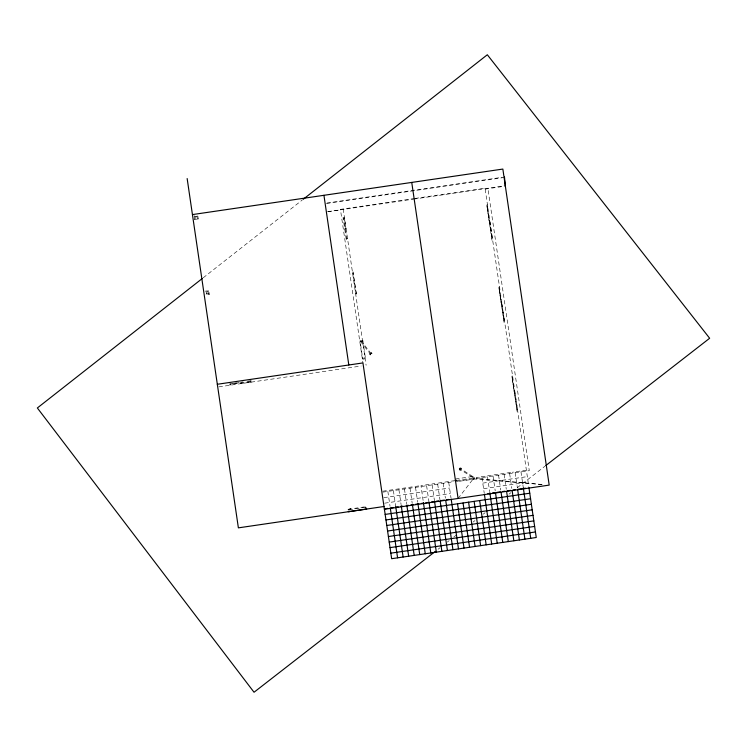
<?xml version="1.0" encoding="UTF-8"?>
<svg xmlns="http://www.w3.org/2000/svg" width="747" height="747" viewBox="0 0 747 747"><rect width="100%" height="100%" fill="white"/><g stroke="black" fill="none" stroke-linecap="round" stroke-linejoin="round"><path stroke-width="0.56" stroke-dasharray="3.73 2.8" d="M194.164 216.686L194.565 219.459L195.35 218.404L197.199 218.133L198.254 218.918L197.852 216.144M194.024 215.771L195.079 216.555L196.928 216.285L197.712 215.229M209.3 294.346L208.245 293.562L206.405 293.832L205.612 294.888L209.3 294.346L208.758 290.658L205.07 291.199M208.245 293.562L207.974 291.713L208.758 290.658M458.088 498.464L473.243 478.874L473.103 477.959L455.922 480.47M203.231 277.772L302.199 200.075M438.125 549.222L439.964 547.784M447.322 542.07L449.171 540.641M453.765 537.065L456.529 534.917M473.094 522.041L474.943 520.612M483.225 514.179L485.064 512.75M508.996 494.159L510.836 492.721M517.279 487.716L544.89 466.268M194.565 219.459L198.254 218.918M327.055 202.979L502.171 177.3M326.364 203.548L504.085 177.487M414.688 198.487L340.427 209.375L362.939 362.921M415.033 198.441L485.036 188.179L528.792 486.568M327.457 211.756L413.259 199.169M413.605 199.122L505.28 185.676M485.167 189.094L504.692 186.236M344.414 217.302L343.032 217.508L346.281 239.656L347.663 239.451M343.19 218.544L344.572 218.348M343.965 219.02L344.535 218.936M487.483 204.874L486.792 204.977L491.956 240.217L492.647 240.114M487.035 206.63L487.726 206.527M344.769 228.563L345.926 228.395M344.853 229.142L346.01 228.974L344.451 218.357M346.132 238.61L347.514 238.414M346.328 239.171L346.907 239.087L343.881 218.441M489.294 221.672L489.873 221.588L492.348 238.47M490.013 222.503L489.434 222.587L486.96 205.705L492.058 238.508M491.713 238.564L492.404 238.461M207.974 291.713L206.135 291.984L206.405 293.832M352.444 272.039L353.135 271.945L356.384 294.085L355.693 294.187M352.593 273.085L353.284 272.982M354.125 283.104L354.704 283.02M354.209 283.683L354.788 283.599M355.535 293.151L356.235 293.048M356.254 293.627L352.939 273.028M499.528 287.007L498.837 287.1L504.001 322.34L504.692 322.237M499.08 288.753L499.771 288.65M501.34 303.796L501.919 303.712L504.393 320.594M502.049 304.627L501.47 304.711L498.996 287.828L504.104 320.631M360.185 341.678L362.949 341.267M503.758 320.687L504.449 320.584M362.612 358.28L365.386 357.878M236.397 382.894L229.759 383.865L229.955 385.256M240.823 382.249L243.055 381.922M247.472 381.269L251.898 380.625L252.103 382.006M239.217 382.595L230.235 383.921L230.319 384.49L250.964 381.465M251.048 382.044L240.431 383.594L240.347 383.024M218.871 386.881L361.175 366.011M512.582 376.021L511.891 376.124L517.055 411.354L517.746 411.252M512.125 377.777L512.825 377.674M514.394 392.81L514.972 392.726L517.447 409.608M515.103 393.65L514.524 393.734L512.05 376.852L517.157 409.655M516.812 409.701L517.503 409.599M455.549 478.995L474 476.297L474.401 479.06L457.108 481.6M382.697 491.209L420.057 485.737L420.188 486.661M454.998 480.61L437.929 483.113L438.069 484.037M382.828 492.133L453.999 481.703M456.819 481.283L529.287 470.657L487.866 188.225M383.874 497.633L449.554 488.006M482.767 483.132L527.326 476.605M384.686 503.17L450.366 493.543M483.58 488.669L528.138 482.132M347.906 509.323L366.357 506.615L366.59 508.231M348.905 509.762L365.516 507.325M328.148 211.597L340.492 209.842M473.243 478.874L543.433 484.635L476.353 478.425L476.222 477.501L511.807 472.281L511.947 473.206M525.589 471.198L525.458 470.283L512.731 472.141L512.872 473.066M520.976 471.88L523.33 487.912M515.169 472.73L517.354 487.623M509.631 473.542L511.816 488.426M504.094 474.354L506.279 489.238M498.566 475.167L500.742 490.051M493.029 475.979L495.214 490.863M487.492 476.791L489.677 491.675M481.955 477.604L484.224 493.104M473.075 476.427L473.477 479.201M456.604 479.789L456.875 481.628M448.742 482.469L451.011 497.969M443.204 483.281L445.389 498.174M437.667 484.093L440.02 500.126M434.838 484.514L434.707 483.589L420.981 485.597L423.25 501.414M432.139 484.906L434.483 500.938M426.602 485.718L428.955 501.751M415.528 487.343L417.713 502.227M409.991 488.155L412.176 503.039M404.454 488.968L406.639 503.851M398.926 489.78L401.102 504.664M393.389 490.583L395.742 506.625M387.852 491.395L390.037 506.289M343.2 208.973L366.114 365.283M365.432 506.755L365.834 509.519M348.821 509.183L349.232 511.956M250.861 380.774L251.057 382.156M250.385 381.549L250.469 382.128M240.926 382.94L241.01 383.51M230.795 383.715L230.991 385.097M196.928 216.285L197.199 218.133M195.079 216.555L195.35 218.404M459.573 468.089L459.134 468.78L473.281 477.809L473.719 477.128L459.573 468.089M459.713 469.424L459.405 469.9L460.367 470.507L460.666 470.04L459.713 469.424M460.694 467.865L460.395 468.341L461.347 468.948L461.646 468.481L460.694 467.865M361.567 341.472L360.922 341.977L371.334 355.142L371.978 354.638L361.567 341.472M369.933 353.751L369.494 354.097L370.204 354.984L370.643 354.638L369.933 353.751M371.38 352.603L370.942 352.948L371.642 353.835L372.081 353.49L371.38 352.603M362.809 340.343L360.045 340.753L362.753 359.204L365.516 358.803L362.809 340.343M350.735 508.698L349.615 508.856L349.689 509.417L350.819 509.249L350.735 508.698"/><path stroke-width="1.12" d="M202.306 278.491L37.35 407.974L254.036 692.245L435.361 551.361M303.123 199.356L487.324 54.755L709.65 338.26L545.814 465.549M192.437 214.585L502.852 169.065L549.194 485.111L384.406 509.267M505.355 186.134L504.477 176.955M217.321 384.275L362.939 362.921L391.652 558.7L536.253 537.495L528.951 487.67M383.995 506.503L238.377 527.858L187.152 178.542M384.341 508.875L387.805 508.371M390.102 508.035L393.566 507.521M395.863 507.185L398.17 506.849M400.476 506.513L402.782 506.177M406.237 505.663L408.544 505.327M410.85 504.991L413.156 504.655M415.453 504.318L418.918 503.805M421.215 503.469L423.521 503.133M425.827 502.796L429.282 502.283M431.589 501.947L433.895 501.611M436.201 501.274L438.498 500.938M440.805 500.602L444.26 500.088M446.566 499.752L448.872 499.416M487.819 493.702L490.107 493.365M492.385 493.029L494.673 492.703M496.96 492.366L500.387 491.862M502.675 491.526L504.953 491.19M507.241 490.854L510.668 490.349M512.956 490.023L515.243 489.687M517.522 489.35L525.524 488.174M385.153 514.412L529.763 493.207M385.966 519.949L530.575 498.744M386.778 525.486L531.388 504.281M387.59 531.024L532.2 509.818M388.403 536.551L533.013 515.346M389.215 542.089L533.825 520.883M390.027 547.626L534.637 526.42M390.84 553.163L535.44 531.957M523.33 487.912L530.725 538.307M517.69 489.911L524.908 539.157M512.153 490.723L519.37 539.969M506.615 491.535L513.843 540.781M501.078 492.348L508.305 541.594M495.55 493.16L502.768 542.406M489.845 492.824L497.231 543.218M484.392 494.206L491.694 544.031M479.667 500.555L486.157 544.843M474.13 501.368L480.629 545.646M468.593 502.18L475.092 546.459M463.056 502.992L469.555 547.271M411.746 182.427L458.088 498.464M457.528 503.805L464.018 548.083M451.179 499.08L458.481 548.896M445.726 500.462L452.943 549.708M440.188 501.274L447.416 550.52M434.651 502.087L441.879 551.333M429.123 502.899L436.341 552.145M423.418 502.563L430.804 552.957M417.881 503.375L425.267 553.77M412.344 504.188L419.73 554.582M406.807 505L414.202 555.394M401.27 505.812L408.665 556.207M395.742 506.625L403.128 557.01M390.373 508.576L397.591 557.822M323.937 195.303L348.812 364.994M366.712 509.043L348.261 511.742"/></g></svg>
